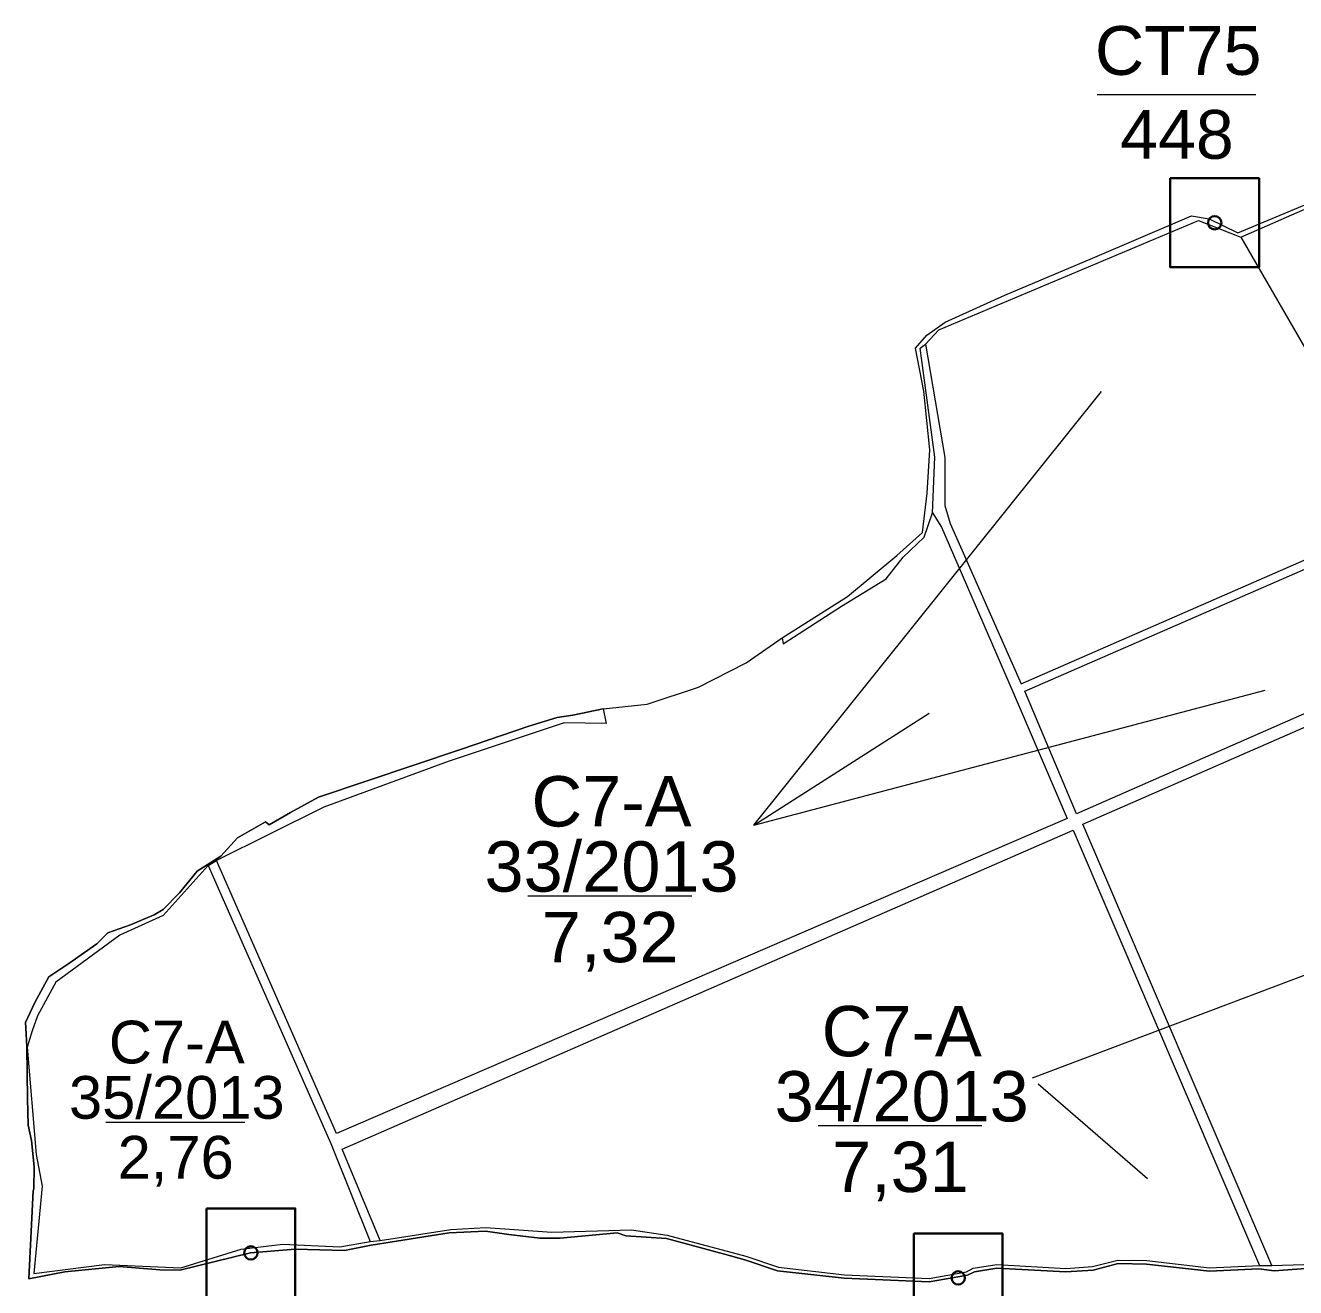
# Model space of a CAD drawing. Header units: metres. Extents: x 420698 to 426937, y 1527080 to 1530908.
# Drawn here: x 423566 to 424281, y 1529055 to 1529766 of the extents above; entities that cross this region are included whole.
import ezdxf
from ezdxf.enums import TextEntityAlignment as Align

# ---------------------------------------------------------------- set-up
doc = ezdxf.new("R2010")
doc.units = ezdxf.units.M
doc.header["$MEASUREMENT"] = 0
doc.layers.add('RanhTwo', color=3, linetype='Continuous', lineweight=0)
doc.styles.add('Style-Arial', font='arial.ttf')

# ---------------------------------------------------------------- blocks, each defined once
blk = doc.blocks.new('*U0')
at = {"color": 0, "linetype": 'Continuous', "lineweight": -2, "ltscale": 10, "flags": 128}
blk.add_lwpolyline([(-150, 150), (150, 150), (150, -150), (-150, -150), (-150, 150)], close=True, dxfattribs=at)
at = {"color": 0, "linetype": 'Continuous', "lineweight": -2, "ltscale": 10}
blk.add_circle((-0.02828, 0.016065), 22.5, dxfattribs=at)
blk = doc.blocks.new('*U63')
at = {"layer": 'RanhTwo', "color": 3, "linetype": 'Continuous', "lineweight": 13}
blk.add_line((-66.520877, -1.660429), (63.750129, -1.660429), dxfattribs=at)
at = {"layer": 'RanhTwo', "color": 3, "linetype": 'Continuous', "lineweight": 13, "style": 'Style-Arial'}
blk.add_text('2,76', height=40, dxfattribs=at).set_placement((-1.025137, -54.422685), align=Align.CENTER)
at = {"layer": 'RanhTwo', "color": 3, "linetype": 'Continuous', "lineweight": 13, "insert": (-0.000029, 1.089388), "char_height": 40, "attachment_point": 8, "line_spacing_factor": 0.776524, "style": 'Style-Arial'}
blk.add_mtext('C7-A\\P35/2013', dxfattribs=at)
blk = doc.blocks.new('*U64')
at = {"layer": 'RanhTwo', "color": 3, "linetype": 'Continuous', "lineweight": 13}
blk.add_line((-66.520877, -1.660429), (63.750129, -1.660429), dxfattribs=at)
at = {"layer": 'RanhTwo', "color": 3, "linetype": 'Continuous', "lineweight": 13, "style": 'Style-Arial'}
blk.add_text('7,32', height=40, dxfattribs=at).set_placement((-1.025137, -54.422685), align=Align.CENTER)
at = {"layer": 'RanhTwo', "color": 3, "linetype": 'Continuous', "lineweight": 13, "insert": (-0.000029, 1.089388), "char_height": 40, "attachment_point": 8, "line_spacing_factor": 0.776524, "style": 'Style-Arial'}
blk.add_mtext('C7-A\\P33/2013', dxfattribs=at)
blk = doc.blocks.new('*U65')
at = {"layer": 'RanhTwo', "color": 3, "linetype": 'Continuous', "lineweight": 13}
blk.add_line((-66.520877, -1.660429), (63.750129, -1.660429), dxfattribs=at)
at = {"layer": 'RanhTwo', "color": 3, "linetype": 'Continuous', "lineweight": 13, "style": 'Style-Arial'}
blk.add_text('7,31', height=40, dxfattribs=at).set_placement((-1.025137, -54.422685), align=Align.CENTER)
at = {"layer": 'RanhTwo', "color": 3, "linetype": 'Continuous', "lineweight": 13, "insert": (-0.000029, 1.089388), "char_height": 40, "attachment_point": 8, "line_spacing_factor": 0.776524, "style": 'Style-Arial'}
blk.add_mtext('C7-A\\P34/2013', dxfattribs=at)
blk = doc.blocks.new('*U119')
at = {"layer": 'RanhTwo', "color": 3, "linetype": 'Continuous', "lineweight": 13}
blk.add_line((-66.520877, -1.660429), (63.750129, -1.660429), dxfattribs=at)
at = {"layer": 'RanhTwo', "color": 3, "linetype": 'Continuous', "lineweight": 13, "style": 'Style-Arial'}
for s, p in [('CT75', (-0.000029, 14.422722)), ('448', (-1.025137, -54.422685))]:
    blk.add_text(s, height=40, dxfattribs=at).set_placement(p, align=Align.CENTER)

msp = doc.modelspace()

# ---------------------------------------------------------------- linework, layer by layer
at = {"layer": 'RanhTwo', "color": 7, "linetype": 'Continuous', "lineweight": 0}
for p, q in [((423976.028426, 1529315.676713), (424171.654337, 1529559.765354)), ((423976.028426, 1529315.676713), (424263.808691, 1529391.651323)), ((423976.028426, 1529315.676713), (424074.649753, 1529378.719474)), ((424132.852503, 1529173.426379), (424312.310983, 1529241.318583)), ((424136.085989, 1529170.193416), (424197.522226, 1529116.849541))]:
    msp.add_line(p, q, dxfattribs=at)
at = {"layer": 'RanhTwo', "color": 3, "linetype": 'Continuous', "lineweight": 0}
for p, q in [((423668.87, 1529293.02), (423673.5732, 1529295.7048)), ((423760.18, 1529081.424), (423765.674, 1529081.992)), ((424260.512, 1529067.912), (424267.611, 1529067.89))]:
    msp.add_line(p, q, dxfattribs=at)
at = {"layer": 'RanhTwo', "color": 3, "linetype": 'Continuous', "lineweight": 0, "flags": 128}
for points in [[(423991.884, 1529421.021), (424028.693, 1529444.409), (424056.478, 1529467.452), (424070.98, 1529480.32), (424073.5, 1529502.56), (424075.03, 1529526.91), (424071.612, 1529559.82), (424067.011, 1529584.124), (424073.434, 1529591.347), (424083.7014, 1529598.8157), (424117.21, 1529613.84), (424166.6, 1529634.77), (424222.3178, 1529658.5731), (424232.176, 1529656.859), (424248.39, 1529648.96), (424308.642, 1529674.124), (424303.275, 1529686.968), (424336.134, 1529706.296), (424387.6185, 1529729.8584), (424435.84, 1529630.86), (424536.4, 1529677.59)], [(424250.106, 1529646.504), (424290.757, 1529664.336), (424312.205, 1529672.939), (424307.289, 1529686.787), (424343.325, 1529708.575), (424387.245, 1529727.056), (424434.5457, 1529630.9412), (424436.345, 1529627.285)], [(424072.552, 1529586.377), (424083.451, 1529522.661), (424083.451, 1529495.573), (424086.476, 1529485.473), (424126.422, 1529395.251), (424578.882, 1529592.926), (424539.035, 1529672.507)], [(424072.552, 1529586.377), (424080.147, 1529594.322), (424226.237, 1529655.971), (424250.106, 1529646.504)], [(424250.106, 1529646.504), (424294.2038, 1529570.3732), (424436.345, 1529627.285)], [(424614.174, 1529522.48), (424157.534, 1529322.127), (424128.538, 1529391.015), (424582.663, 1529588.943), (424614.174, 1529522.48)], [(424076.625, 1529491.355), (424077.966, 1529522.698), (424069.636, 1529584.002), (424072.552, 1529586.377)], [(424267.611, 1529067.89), (424161.088, 1529316.167), (424618.085, 1529516.022), (424645.4073, 1529455.9597), (424676.216, 1529408.8062), (424710.6632, 1529340.7633), (424727.6455, 1529297.1195)], [(424076.625, 1529491.355), (424081.581, 1529483.374), (424121.879, 1529390.379), (424152.383, 1529319.378), (423741.152, 1529142.237), (423673.5732, 1529295.7048)], [(423991.884, 1529421.021), (423992.436, 1529417.63), (424025.322, 1529438.831), (424050.462, 1529454.269), (424060.109, 1529466.515), (424071.9466, 1529477.8297), (424076.625, 1529491.355)], [(423891.14, 1529381.14), (423916.008, 1529383.76), (423944.841, 1529393.372), (423971.787, 1529406.952), (423991.884, 1529421.021)], [(423891.14, 1529381.14), (423874.21, 1529377.54), (423865.34, 1529376.26), (423849.33, 1529371.45), (423811.51, 1529358.44), (423731.05, 1529331.42), (423715.33, 1529322.74), (423703.34, 1529315.8), (423701.22, 1529317.5), (423685.4, 1529308.48), (423676.08, 1529298.25), (423662.65, 1529289.72), (423652.707, 1529277.59), (423643.668, 1529268.291), (423638.54, 1529265.15), (423625.249, 1529259.606), (423612.442, 1529255.076), (423606.19, 1529248.845), (423590.41, 1529237.797), (423579.24, 1529230.28), (423571.46, 1529215.94), (423566.06, 1529204.68), (423566.408, 1529198.235), (423566.78, 1529190.78), (423567.33, 1529161.66), (423567.64, 1529146.8), (423569.55, 1529138.18), (423570.98, 1529123.46), (423570.78, 1529111.06), (423570.46, 1529109.97), (423568.068, 1529060.445), (423588.298, 1529064.244), (423618.9, 1529067.38), (423641.763, 1529065.52), (423652.938, 1529065.208), (423692.704, 1529075.07), (423717.952, 1529077.114), (423745.662, 1529076.277), (423760.678, 1529079.315), (423804.499, 1529086.165), (423825.079, 1529087.287), (423838.14, 1529085.38), (423855.54, 1529083.35), (423866.98, 1529083.27), (423899.09, 1529086.25), (423903.99, 1529084.53), (423926.778, 1529083.014), (423959.57, 1529074.19), (423970.902, 1529071.151), (423989.395, 1529064.908), (424026.836, 1529060.689), (424074.778, 1529058.617), (424096.234, 1529062.446), (424100.119, 1529064.365), (424112.786, 1529066.353), (424151.557, 1529064.243), (424166.979, 1529065.286), (424181.023, 1529068.914), (424197.059, 1529068.667), (424232.388, 1529064.61), (424260.31, 1529065.912), (424268.774, 1529064.851), (424291.656, 1529066.611)], [(423891.14, 1529381.14), (423892.958, 1529372.967), (423869.209, 1529373.261), (423804.074, 1529351.553), (423734.033, 1529325.873), (423673.5732, 1529295.7048)], [(423765.674, 1529081.992), (423744.397, 1529133.279), (424155.677, 1529312.815), (424260.512, 1529067.912)], [(423668.87, 1529293.02), (423643.532, 1529264.787), (423619.27, 1529253.788), (423583.123, 1529227.36), (423572.903, 1529208.466), (423569.9418, 1529200.0042), (423567.1405, 1529190.7863), (423572.2054, 1529130.2605), (423575.44, 1529112.466), (423570.891, 1529063.376), (423610.531, 1529068.528), (423653.482, 1529066.535), (423687.516, 1529077.066), (423710.847, 1529079.973), (423743.079, 1529078.451), (423760.18, 1529081.424)], [(423668.87, 1529293.02), (423737.961, 1529136.438), (423760.18, 1529081.424)], [(423765.674, 1529081.992), (423805.397, 1529088.2169), (423825.0933, 1529089.2908), (423862.4007, 1529086.7209), (423907.2024, 1529087.937), (423927.1856, 1529084.9754), (423971.4821, 1529073.0661), (423989.8318, 1529066.8714), (424026.9913, 1529062.6842), (424074.6439, 1529060.6247), (424095.603, 1529064.365), (424099.5071, 1529066.2935), (424112.6842, 1529068.3615), (424151.5438, 1529066.2467), (424166.6587, 1529067.2689), (424180.784, 1529070.9179), (424197.1888, 1529070.6652), (424232.4559, 1529066.6153), (424260.512, 1529067.912)], [(424267.611, 1529067.89), (424291.6155, 1529068.6138), (424307.0972, 1529068.0516), (424325.8303, 1529070.4404), (424332.5644, 1529074.0359), (424343.747, 1529080.0065), (424359.7504, 1529083.5484), (424365.1283, 1529084.7387), (424365.4035, 1529084.7996), (424387.0085, 1529086.0585), (424389.352, 1529086.195), (424389.713, 1529083.065)]]:
    msp.add_lwpolyline(points, dxfattribs=at)
at = {"layer": 'RanhTwo', "color": 3, "linetype": 'Continuous', "lineweight": 13, "flags": 128}
msp.add_lwpolyline([(424291.656, 1529066.611), (424268.774, 1529064.851), (424260.31, 1529065.912), (424232.388, 1529064.61), (424197.059, 1529068.667), (424181.023, 1529068.914), (424166.979, 1529065.286), (424151.557, 1529064.243), (424112.786, 1529066.353), (424100.119, 1529064.365), (424096.234, 1529062.446), (424074.778, 1529058.617), (424026.836, 1529060.689), (423989.395, 1529064.908), (423970.902, 1529071.151), (423959.57, 1529074.19), (423926.778, 1529083.014), (423903.99, 1529084.53), (423899.09, 1529086.25), (423866.98, 1529083.27), (423855.54, 1529083.35), (423838.14, 1529085.38), (423825.079, 1529087.287), (423804.499, 1529086.165), (423760.678, 1529079.315), (423745.662, 1529076.277), (423717.952, 1529077.114), (423692.704, 1529075.07), (423652.938, 1529065.208), (423641.763, 1529065.52), (423618.9, 1529067.38), (423588.298, 1529064.244), (423568.068, 1529060.445), (423570.46, 1529109.97), (423570.78, 1529111.06), (423570.98, 1529123.46), (423569.55, 1529138.18), (423567.64, 1529146.8), (423567.33, 1529161.66), (423566.78, 1529190.78), (423566.408, 1529198.235), (423566.06, 1529204.68), (423571.46, 1529215.94), (423579.24, 1529230.28), (423590.41, 1529237.797), (423606.19, 1529248.845), (423612.442, 1529255.076), (423625.249, 1529259.606), (423638.54, 1529265.15), (423643.668, 1529268.291), (423652.707, 1529277.59), (423662.65, 1529289.72), (423676.08, 1529298.25), (423685.4, 1529308.48), (423701.22, 1529317.5), (423703.34, 1529315.8), (423715.33, 1529322.74), (423731.05, 1529331.42), (423811.51, 1529358.44), (423849.33, 1529371.45), (423865.34, 1529376.26), (423874.21, 1529377.54), (423891.14, 1529381.14), (423916.008, 1529383.76), (423944.841, 1529393.372), (423971.787, 1529406.952), (423991.884, 1529421.021), (424028.693, 1529444.409), (424056.478, 1529467.452), (424070.98, 1529480.32), (424073.5, 1529502.56), (424075.03, 1529526.91), (424071.612, 1529559.82), (424067.011, 1529584.124), (424073.434, 1529591.347), (424083.7014, 1529598.8157), (424117.21, 1529613.84), (424166.6, 1529634.77), (424222.3178, 1529658.5731), (424232.176, 1529656.859), (424248.39, 1529648.96), (424308.642, 1529674.124)], dxfattribs=at)

# ---------------------------------------------------------------- block references
at = {"layer": 'RanhTwo', "color": 3, "linetype": 'Continuous', "lineweight": 13}
for name, p, xscale, yscale, zscale in [('*U119', (424214.846008, 1529728.005495), 0.685575, 0.685575, 0.685575), ('*U64', (423895.94344, 1529277.086214), 0.708122, 0.708122, 0.708122), ('*U65', (424059.234489, 1529147.767728), 0.708122, 0.708122, 0.708122), ('*U63', (423651.27482, 1529149.469215), 0.601086, 0.601086, 0.601086)]:
    msp.add_blockref(name, p, dxfattribs=dict(at, xscale=xscale, yscale=yscale, zscale=zscale))
at = {"layer": 'RanhTwo', "color": 3, "linetype": 'Continuous', "lineweight": 30, "ltscale": 1.666667, "xscale": 0.166667, "yscale": 0.166667, "zscale": 0.166667}
for p in [(424235.368, 1529654.668), (423692.971, 1529074.971), (424091.05, 1529060.878)]:
    msp.add_blockref('*U0', p, dxfattribs=at)

doc.saveas('drawing.dxf')
